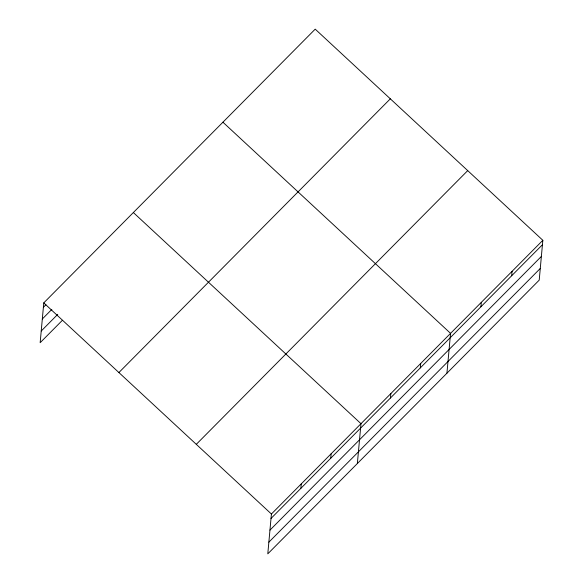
<?xml version="1.0" encoding="UTF-8"?>
<svg xmlns="http://www.w3.org/2000/svg" width="583" height="583" viewBox="0 0 583 583"><rect width="100%" height="100%" fill="white"/><g stroke="black" fill="none" stroke-linecap="round" stroke-linejoin="round"><path stroke-width="0.87" d="M542.839 240.298L271.416 514.009L267.794 553.85L539.217 280.131L542.839 240.298L315.206 29.15L43.783 302.869L40.161 342.702L62.396 320.286M300.872 488.335L301.273 483.905M330.729 458.231L331.129 453.793M357.357 463.521L360.986 423.681L133.354 212.54M390.442 398.007L390.843 393.576M420.292 367.902L420.7 363.464M446.928 373.2L450.557 333.359L222.925 122.211M480.909 306.775L481.318 302.337M511.677 275.752L512.078 271.314M43.382 307.299L45.926 304.741M42.319 318.981L51.851 309.376M41.225 331.02L57.739 314.368M118.903 372.544L390.326 98.826M196.296 444.333L467.719 170.615M271.015 518.447L542.438 244.729M269.951 530.129L541.374 256.411M268.858 542.168L540.273 268.45M43.783 302.869L271.416 514.009"/></g></svg>
